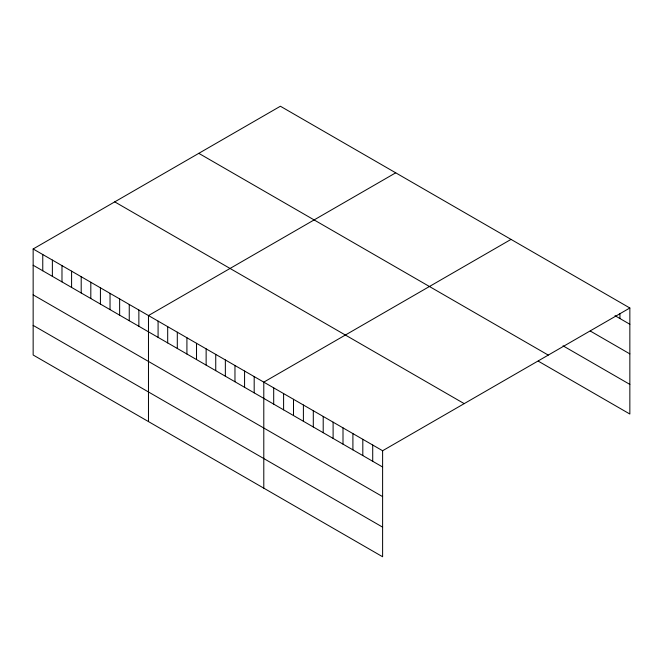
<?xml version="1.0" encoding="UTF-8"?>
<svg xmlns="http://www.w3.org/2000/svg" width="663" height="663" viewBox="0 0 663 663"><rect width="100%" height="100%" fill="white"/><g stroke="black" fill="none" stroke-linecap="round" stroke-linejoin="round"><path stroke-width="0.99" d="M33.15 248.973L382.609 450.741L382.609 556.763L33.15 355.003L33.15 248.973L280.391 106.237L629.85 307.997L629.85 414.027L538.265 361.144M395.712 172.819L148.471 315.555L148.471 421.585M511.032 239.393L263.791 382.137L263.791 488.167M382.609 450.741L629.85 307.997M614.999 315.679L629.85 324.257M590.244 331.011L629.85 353.885M563.011 345.813L629.85 384.399M198.801 153.344L548.26 355.103M114.74 201.875L464.199 403.634M33.15 265.241L382.609 467.001M33.15 294.861L382.609 496.62M33.15 325.384L382.609 527.143M619.946 313.458L619.946 318.538M372.714 445.022L372.714 461.282M362.81 439.304L362.81 455.564M352.907 433.585L352.907 449.854M343.003 427.867L343.003 444.135M333.108 422.157L333.108 438.417M323.204 416.439L323.204 432.699M313.301 410.72L313.301 426.98M303.397 405.002L303.397 421.27M293.502 399.283L293.502 415.552M283.598 393.573L283.598 409.833M273.695 387.855L273.695 404.115M254.186 376.592L254.186 392.852M244.572 371.04L244.572 387.308M234.967 365.495L234.967 381.755M225.354 359.943L225.354 376.211M215.74 354.398L215.74 370.658M206.135 348.846L206.135 365.114M196.521 343.301L196.521 359.561M186.916 337.749L186.916 354.017M177.303 332.204L177.303 348.465M167.689 326.652L167.689 342.92M158.084 321.107L158.084 337.368M138.865 310.011L138.865 326.271M129.252 304.458L129.252 320.726M119.638 298.914L119.638 315.174M110.033 293.361L110.033 309.629M100.42 287.817L100.42 304.077M90.814 282.264L90.814 298.532M81.201 276.72L81.201 292.98M71.587 271.167L71.587 287.435M61.982 265.623L61.982 281.883M52.369 260.07L52.369 276.338M42.764 254.526L42.764 270.786"/></g></svg>
